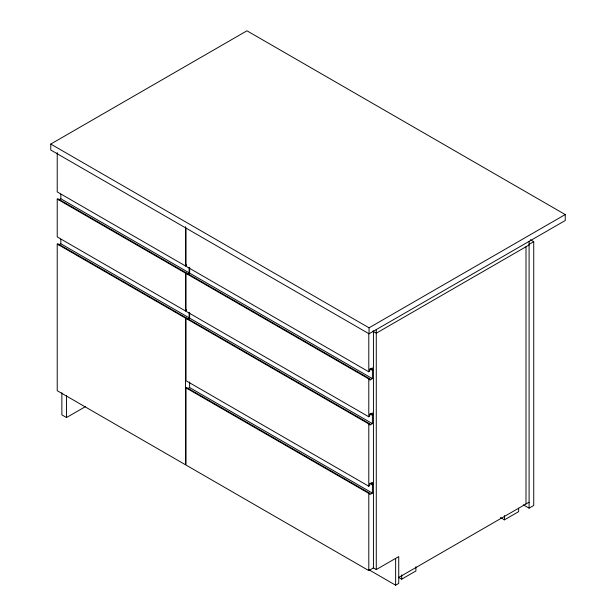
<?xml version="1.0" encoding="UTF-8"?>
<svg xmlns="http://www.w3.org/2000/svg" width="616" height="616" viewBox="0 0 616 616"><rect width="100%" height="100%" fill="white"/><g stroke="black" fill="none" stroke-linecap="round" stroke-linejoin="round"><path stroke-width="0.92" d="M57.226 152.622L57.226 191.907L185.516 265.973L186.548 264.88M57.226 199.06L185.516 273.127L186.548 273.027L58.258 198.953L57.226 199.06L57.226 236.914L185.516 310.98L186.548 309.887M186.032 227.951L186.032 266.274L368.791 371.787L369.823 370.693L369.823 369.4L372.403 367.906L372.403 369.7L373.435 369.1L373.435 330.777M372.403 370.293L372.403 378.64L369.823 380.134L369.823 378.832L187.064 273.319L186.032 273.427L186.032 311.28L368.791 416.793L369.823 415.7L369.823 414.406L372.403 412.92L372.403 414.707L373.435 414.106L373.435 369.7L372.403 370.293L369.908 368.853M372.403 415.3L372.403 423.646L369.823 425.14L369.823 423.847L187.064 318.326L186.032 318.434L186.032 380.726L368.791 486.24L369.823 485.154L369.823 483.86L372.403 482.367L372.403 484.153L373.435 483.56L373.435 414.707L372.403 415.3L369.908 413.86M50.774 144.067L246.954 30.8L565.226 214.553L565.226 220.52L369.046 333.78L50.774 150.027L50.774 144.067L369.046 327.82L565.226 214.553M58.905 199.877L60.838 198.76L189.127 272.826L189.127 267.267M58.905 244.883L60.838 243.767L189.127 317.833L189.127 312.274M187.195 273.943L189.127 272.826M187.711 274.243L189.643 273.127L372.403 378.64M187.195 318.957L189.127 317.833M187.711 319.25L189.643 318.133L372.403 423.646M61.869 392.792L61.869 414.861L66.52 417.54L85.616 406.514M187.711 388.704L189.643 387.58L372.403 493.1L372.403 484.753L369.908 483.314M529.09 244.36L533.733 241.68L533.733 505.467L529.09 508.154L523.261 504.789M529.09 244.96L376.276 333.187L372.942 331.262M372.403 484.753L373.435 484.153L373.435 567.913L368.791 570.593L186.032 465.08L186.032 387.88L187.064 387.78L369.823 493.293L369.823 494.586L372.403 493.1M373.18 567.76L376.276 569.554L398.737 556.587L398.737 583.414L395.634 585.2L368.992 569.815M398.737 577.454L529.09 502.186M398.467 577.3L401.701 579.163L415.9 570.97L415.9 566.712M500.392 517.517L504.435 519.85L518.634 511.65L518.634 508.246M57.226 244.067L58.258 243.959L186.548 318.033L185.516 318.133L57.226 244.067L57.226 390.713L185.516 464.78L185.516 318.133M186.032 273.427L368.791 378.94L369.823 378.832M186.032 318.434L368.791 423.947L369.823 423.847M186.032 387.88L368.791 493.393L369.823 493.293M530.407 239.755L533.733 241.68M370.74 368.738L372.403 369.7M370.74 413.744L372.403 414.707M371.771 483.198L373.435 484.153M370.74 483.198L372.403 484.153M529.09 241.38L529.09 508.154M525.995 246.746L525.995 503.98M504.435 515.592L504.435 519.85M401.701 574.905L401.701 579.163M395.634 558.373L395.634 585.2M376.276 329.606L376.276 569.554M369.046 327.82L369.046 333.78M368.791 333.464L368.791 371.787M368.791 378.94L368.791 416.793M368.791 423.947L368.791 486.24M368.791 493.393L368.791 570.593M189.643 267.56L189.643 273.127M189.643 312.566L189.643 318.133M189.643 382.02L189.643 387.58M185.516 226.688L185.516 265.973M185.516 273.127L185.516 310.98M66.52 395.48L66.52 417.54M60.838 194.125L60.838 198.76M60.838 239.131L60.838 243.767"/></g></svg>
